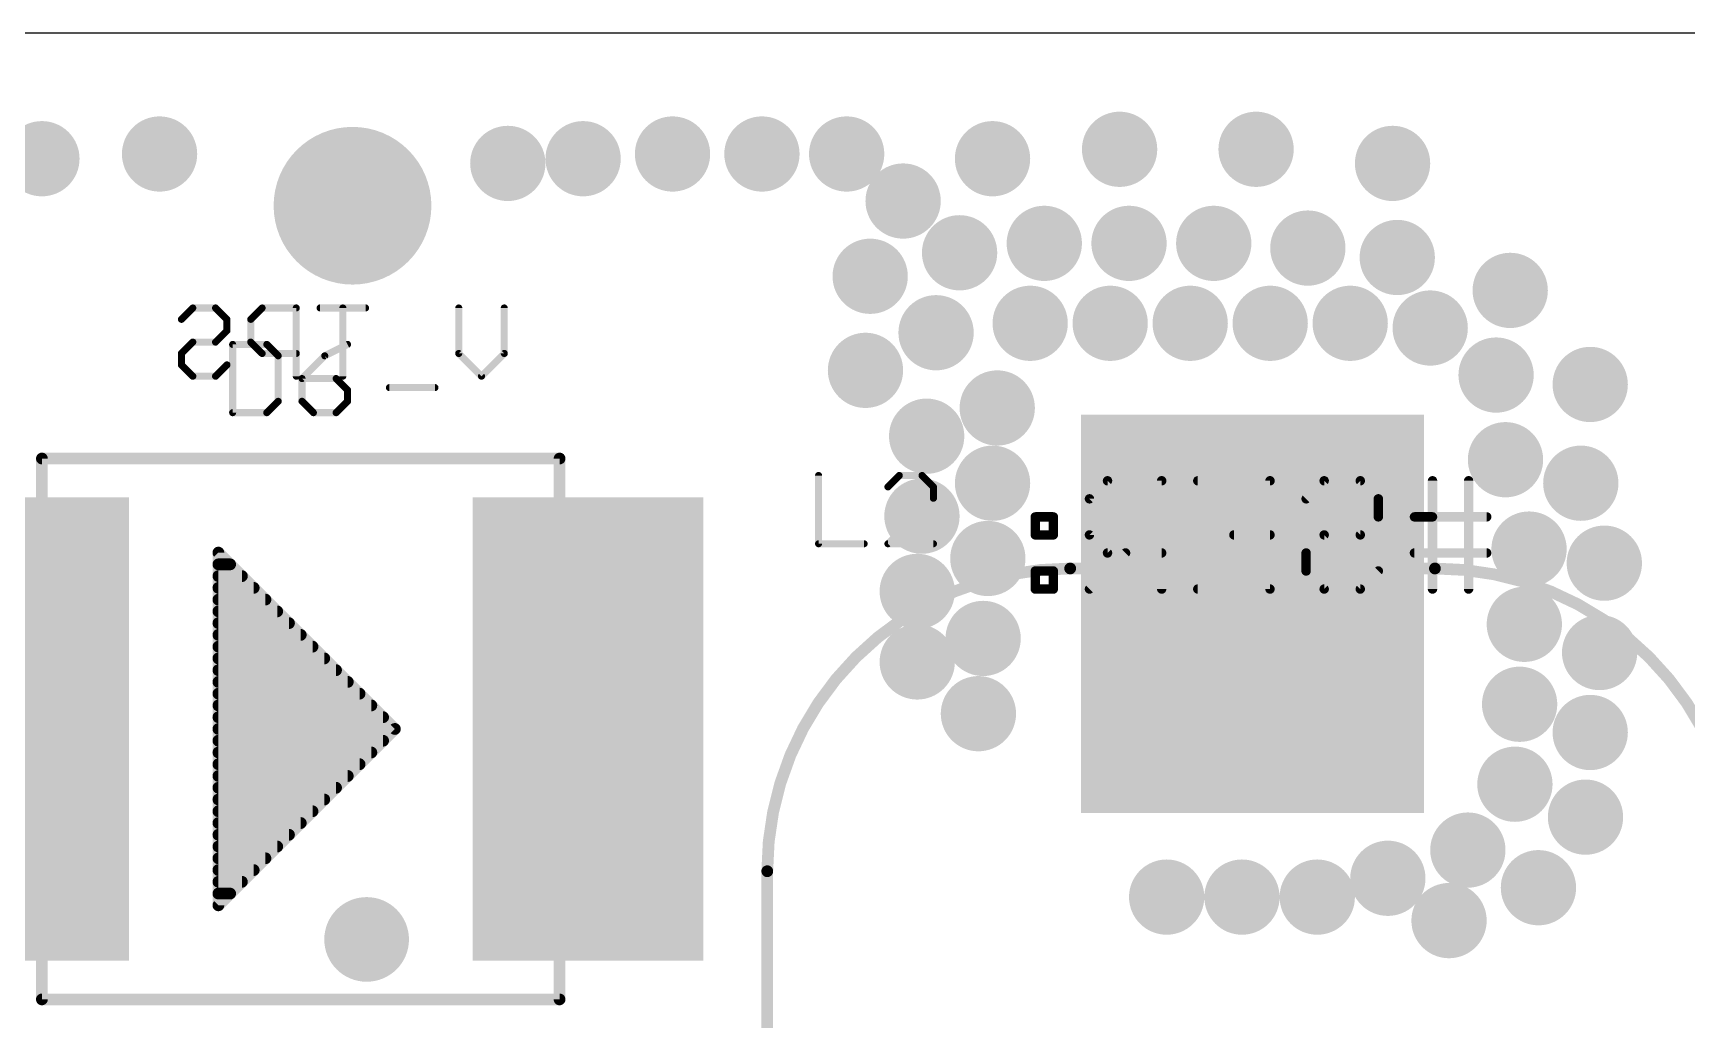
# Model space of a CAD drawing. Extents: x 0 to 96, y -11 to 42.
# Drawn here: x 15.7 to 33.56, y 31.34 to 42 of the extents above; entities that cross this region are included whole.
import ezdxf

# ---------------------------------------------------------------- set-up
doc = ezdxf.new("R2010")
doc.units = 0
for name, color, linetype in [('17', 82, 'CONTINUOUS'), ('18', 82, 'CONTINUOUS'), ('20', 7, 'CONTINUOUS'), ('21', 253, 'CONTINUOUS'), ('22', 253, 'CONTINUOUS'), ('29', 253, 'CONTINUOUS')]:
    doc.layers.add(name, color=color, linetype=linetype)

# ---------------------------------------------------------------- blocks, each defined once
blk = doc.blocks.new('RECT')
blk.add_solid([(-0.5, -0.5), (0.5, -0.5), (-0.5, 0.5), (0.5, 0.5)])
blk = doc.blocks.new('ROUNDP')
at = {"const_width": 0.5}
blk.add_lwpolyline([(0, -0.25, 1), (0, 0.25, 1), (0, -0.25)], format="xyb", dxfattribs=at)
blk = doc.blocks.new('ROUNDV')
at = {"const_width": 0.5}
blk.add_lwpolyline([(0, -0.25, 1), (0, 0.25, 1), (0, -0.25)], format="xyb", dxfattribs=at)

msp = doc.modelspace()

# ---------------------------------------------------------------- linework, layer by layer
at = {"layer": '20'}
msp.add_line((88.0028, 41.9972), (7.9972, 41.9972), dxfattribs=at)
at = {"layer": '21'}
for points, const_width in [([(17.877, 38.634, 1), (17.8389, 38.634)], 0.0381), ([(17.858, 38.6531, 1), (17.858, 38.615)], 0.0381), ([(18.2401, 38.6475, 1), (18.2131, 38.6206)], 0.0381), ([(18.2266, 38.615, 1), (18.2266, 38.6531)], 0.0381), ([(19.1064, 38.617, 1), (19.0893, 38.6511)], 0.0381), ([(18.3685, 38.5112, 1), (18.3304, 38.5112)], 0.0381), ([(18.336, 38.4977, 1), (18.3629, 38.5246)], 0.0381), ([(18.8436, 38.5282, 1), (18.8606, 38.4941)], 0.0381), ([(18.8656, 38.4977, 1), (18.8387, 38.5246)], 0.0381), ([(18.6254, 38.2654, 1), (18.5873, 38.2654)], 0.0381), ([(18.6064, 38.2845, 1), (18.6064, 38.2464)], 0.0381), ([(18.5929, 38.2789, 1), (18.6199, 38.2519)], 0.0381), ([(18.9885, 38.2789, 1), (18.9615, 38.2519)], 0.0381), ([(18.975, 38.2464, 1), (18.975, 38.2845)], 0.0381), ([(18.3304, 38.0197, 1), (18.3685, 38.0197)], 0.0381), ([(18.3629, 38.0062, 1), (18.336, 38.0331)], 0.0381), ([(18.5873, 38.0197, 1), (18.6254, 38.0197)], 0.0381), ([(18.6199, 38.0331, 1), (18.5929, 38.0062)], 0.0381), ([(19.1169, 38.1425, 1), (19.0788, 38.1425)], 0.0381), ([(19.0788, 38.0197, 1), (19.1169, 38.0197)], 0.0381), ([(19.0844, 38.1291, 1), (19.1113, 38.156)], 0.0381), ([(19.1113, 38.0062, 1), (19.0844, 38.0331)], 0.0381), ([(17.8389, 37.8968, 1), (17.877, 37.8968)], 0.0381), ([(17.858, 37.9158, 1), (17.858, 37.8777)], 0.0381), ([(18.2131, 37.9103, 1), (18.2401, 37.8833)], 0.0381), ([(18.2266, 37.8777, 1), (18.2266, 37.9158)], 0.0381), ([(18.7293, 37.9158, 1), (18.7293, 37.8777)], 0.0381), ([(18.7158, 37.8833, 1), (18.7427, 37.9103)], 0.0381), ([(18.9615, 37.9103, 1), (18.9885, 37.8833)], 0.0381), ([(18.975, 37.8777, 1), (18.975, 37.9158)], 0.0381), ([(15.8306, 37.4015, 1), (15.767, 37.4015)], 0.0635), ([(15.7988, 37.4333, 1), (15.7988, 37.3697)], 0.0635), ([(21.4185, 37.4015, 1), (21.3551, 37.4015)], 0.0635), ([(21.3868, 37.3697, 1), (21.3868, 37.4333)], 0.0635), ([(24.2016, 37.2182, 1), (24.1635, 37.2182)], 0.0381), ([(25.0539, 37.2373, 1), (25.0539, 37.1992)], 0.0381), ([(25.0673, 37.2048, 1), (25.0404, 37.2317)], 0.0381), ([(25.3131, 37.2317, 1), (25.2861, 37.2048)], 0.0381), ([(25.2996, 37.1992, 1), (25.2996, 37.2373)], 0.0381), ([(25.4415, 37.0954, 1), (25.4034, 37.0954)], 0.0381), ([(24.9175, 37.1088, 1), (24.9445, 37.0819)], 0.0381), ([(25.4034, 36.9725, 1), (25.4415, 36.9725)], 0.0381), ([(25.409, 37.0819, 1), (25.4359, 37.1088)], 0.0381), ([(25.4359, 36.959, 1), (25.409, 36.986)], 0.0381), ([(17.7263, 36.408, 1), (17.6813, 36.363)], 0.0635), ([(17.7355, 36.3855, 1), (17.6721, 36.3855)], 0.0635), ([(24.1635, 36.481, 1), (24.2016, 36.481)], 0.0381), ([(24.1826, 36.5001, 1), (24.1826, 36.462)], 0.0381), ([(24.6741, 36.462, 1), (24.6741, 36.5001)], 0.0381), ([(24.931, 36.5001, 1), (24.931, 36.462)], 0.0381), ([(24.9175, 36.4945, 1), (24.9445, 36.4675)], 0.0381), ([(25.4225, 36.462, 1), (25.4225, 36.5001)], 0.0381), ([(17.7038, 36.2903, 1), (17.7038, 36.2268)], 0.0635), ([(17.8308, 36.2268, 1), (17.8308, 36.2903)], 0.0635), ([(26.8986, 36.2138, 0.4142), (23.6286, 32.9438)], 0.127), ([(26.8986, 36.2456, 1), (26.8986, 36.182)], 0.0635), ([(26.8986, 36.182, 1), (26.8986, 36.2456)], 0.0635), ([(30.8356, 36.2456, 1), (30.8356, 36.182)], 0.0635), ([(34.1056, 32.9438, 0.4142), (30.8356, 36.2138)], 0.127), ([(30.8356, 36.182, 1), (30.8356, 36.2456)], 0.0635), ([(17.7038, 36.1633, 1), (17.7038, 36.0998)], 0.0635), ([(17.7038, 36.0363, 1), (17.7038, 35.9727)], 0.0635), ([(17.9578, 36.0998, 1), (17.9578, 36.1633)], 0.0635), ([(18.0848, 35.9727, 1), (18.0848, 36.0363)], 0.0635), ([(17.7038, 35.9093, 1), (17.7038, 35.8458)], 0.0635), ([(18.2118, 35.8458, 1), (18.2118, 35.9093)], 0.0635), ([(17.7038, 35.7823, 1), (17.7038, 35.7188)], 0.0635), ([(18.3388, 35.7188, 1), (18.3388, 35.7823)], 0.0635), ([(17.7038, 35.6553, 1), (17.7038, 35.5917)], 0.0635), ([(17.7038, 35.5283, 1), (17.7038, 35.4648)], 0.0635), ([(18.4658, 35.5917, 1), (18.4658, 35.6553)], 0.0635), ([(18.5928, 35.4648, 1), (18.5928, 35.5283)], 0.0635), ([(17.7038, 35.4013, 1), (17.7038, 35.3377)], 0.0635), ([(18.7198, 35.3377, 1), (18.7198, 35.4013)], 0.0635), ([(17.7038, 35.2743, 1), (17.7038, 35.2107)], 0.0635), ([(17.7038, 35.1473, 1), (17.7038, 35.0838)], 0.0635), ([(18.8468, 35.2107, 1), (18.8468, 35.2743)], 0.0635), ([(18.9738, 35.0838, 1), (18.9738, 35.1473)], 0.0635), ([(17.7038, 35.0203, 1), (17.7038, 34.9567)], 0.0635), ([(19.1008, 34.9567, 1), (19.1008, 35.0203)], 0.0635), ([(17.7038, 34.8933, 1), (17.7038, 34.8297)], 0.0635), ([(19.2278, 34.8297, 1), (19.2278, 34.8933)], 0.0635), ([(17.7038, 34.7663, 1), (17.7038, 34.7028)], 0.0635), ([(17.7038, 34.6393, 1), (17.7038, 34.5757)], 0.0635), ([(19.3548, 34.7028, 1), (19.3548, 34.7663)], 0.0635), ([(19.4818, 34.5757, 1), (19.4818, 34.6393)], 0.0635), ([(17.7038, 34.5123, 1), (17.7038, 34.4487)], 0.0635), ([(19.6313, 34.458, 1), (19.5863, 34.503)], 0.0635), ([(19.5863, 34.458, 1), (19.6313, 34.503)], 0.0635), ([(19.6088, 34.4487, 1), (19.6088, 34.5123)], 0.0635), ([(17.7038, 34.3853, 1), (17.7038, 34.3218)], 0.0635), ([(17.7038, 34.2583, 1), (17.7038, 34.1947)], 0.0635), ([(19.3548, 34.1947, 1), (19.3548, 34.2583)], 0.0635), ([(19.4818, 34.3218, 1), (19.4818, 34.3853)], 0.0635), ([(17.7038, 34.1313, 1), (17.7038, 34.0677)], 0.0635), ([(19.2278, 34.0677, 1), (19.2278, 34.1313)], 0.0635), ([(17.7038, 34.0043, 1), (17.7038, 33.9408)], 0.0635), ([(19.1008, 33.9408, 1), (19.1008, 34.0043)], 0.0635), ([(17.7038, 33.8773, 1), (17.7038, 33.8137)], 0.0635), ([(17.7038, 33.7503, 1), (17.7038, 33.6867)], 0.0635), ([(18.8468, 33.6867, 1), (18.8468, 33.7503)], 0.0635), ([(18.9738, 33.8137, 1), (18.9738, 33.8773)], 0.0635), ([(17.7038, 33.6233, 1), (17.7038, 33.5598)], 0.0635), ([(18.7198, 33.5598, 1), (18.7198, 33.6233)], 0.0635), ([(17.7038, 33.4963, 1), (17.7038, 33.4327)], 0.0635), ([(17.7038, 33.3693, 1), (17.7038, 33.3057)], 0.0635), ([(18.4658, 33.3057, 1), (18.4658, 33.3693)], 0.0635), ([(18.5928, 33.4327, 1), (18.5928, 33.4963)], 0.0635), ([(17.7038, 33.2423, 1), (17.7038, 33.1788)], 0.0635), ([(18.3388, 33.1788, 1), (18.3388, 33.2423)], 0.0635), ([(17.7038, 33.1153, 1), (17.7038, 33.0517)], 0.0635), ([(18.2118, 33.0517, 1), (18.2118, 33.1153)], 0.0635), ([(17.7038, 32.9883, 1), (17.7038, 32.9247)], 0.0635), ([(17.7038, 32.8613, 1), (17.7038, 32.7978)], 0.0635), ([(17.9578, 32.7978, 1), (17.9578, 32.8613)], 0.0635), ([(18.0848, 32.9247, 1), (18.0848, 32.9883)], 0.0635), ([(23.6604, 32.9438, 1), (23.5969, 32.9438)], 0.0635), ([(23.5969, 32.9438, 1), (23.6604, 32.9438)], 0.0635), ([(17.7038, 32.7343, 1), (17.7038, 32.6707)], 0.0635), ([(17.8308, 32.6707, 1), (17.8308, 32.7343)], 0.0635), ([(17.6813, 32.598, 1), (17.7263, 32.553)], 0.0635), ([(17.6721, 32.5755, 1), (17.7355, 32.5755)], 0.0635), ([(15.7988, 31.5912, 1), (15.7988, 31.5278)], 0.0635), ([(21.3868, 31.5278, 1), (21.3868, 31.5912)], 0.0635), ([(15.767, 31.5595, 1), (15.8306, 31.5595)], 0.0635), ([(21.3551, 31.5595, 1), (21.4185, 31.5595)], 0.0635)]:
    msp.add_lwpolyline(points, format="xyb", dxfattribs=dict(at, const_width=const_width))
for points, const_width in [([(17.858, 38.634), (17.858, 37.8968)], 0.0762), ([(18.2266, 38.634), (17.858, 38.634)], 0.0762), ([(18.3495, 38.5112), (18.2266, 38.634)], 0.0762), ([(19.0979, 38.634), (18.8521, 38.5112)], 0.0762), ([(18.3495, 38.0197), (18.3495, 38.5112)], 0.0762), ([(18.8521, 38.5112), (18.6064, 38.2654)], 0.0762), ([(18.6064, 38.2654), (18.6064, 38.0197)], 0.0762), ([(18.975, 38.2654), (18.6064, 38.2654)], 0.0762), ([(19.0979, 38.1425), (18.975, 38.2654)], 0.0762), ([(18.2266, 37.8968), (18.3495, 38.0197)], 0.0762), ([(18.6064, 38.0197), (18.7293, 37.8968)], 0.0762), ([(18.975, 37.8968), (19.0979, 38.0197)], 0.0762), ([(19.0979, 38.0197), (19.0979, 38.1425)], 0.0762), ([(17.858, 37.8968), (18.2266, 37.8968)], 0.0762), ([(18.7293, 37.8968), (18.975, 37.8968)], 0.0762), ([(15.7988, 31.5595), (15.7988, 37.4015)], 0.127), ([(15.7988, 37.4015), (21.3868, 37.4015)], 0.127), ([(21.3868, 37.4015), (21.3868, 31.5595)], 0.127), ([(24.1826, 37.2182), (24.1826, 36.481)], 0.0762), ([(25.0539, 37.2182), (24.931, 37.0954)], 0.0762), ([(25.2996, 37.2182), (25.0539, 37.2182)], 0.0762), ([(25.4225, 37.0954), (25.2996, 37.2182)], 0.0762), ([(25.4225, 36.9725), (25.4225, 37.0954)], 0.0762), ([(24.931, 36.481), (25.4225, 36.9725)], 0.0762), ([(17.7038, 36.3855), (19.6088, 34.4805)], 0.127), ([(17.7038, 32.5755), (17.7038, 36.3855)], 0.127), ([(24.1826, 36.481), (24.6741, 36.481)], 0.0762), ([(25.4225, 36.481), (24.931, 36.481)], 0.0762), ([(17.7038, 36.2585), (17.8308, 36.2585)], 0.127), ([(26.8986, 36.2138), (30.8356, 36.2138)], 0.127), ([(17.7038, 36.1315), (17.9578, 36.1315)], 0.127), ([(17.7038, 36.0045), (18.0848, 36.0045)], 0.127), ([(17.7038, 35.8775), (18.2118, 35.8775)], 0.127), ([(17.7038, 35.7505), (18.3388, 35.7505)], 0.127), ([(17.7038, 35.6235), (18.4658, 35.6235)], 0.127), ([(17.7038, 35.4965), (18.5928, 35.4965)], 0.127), ([(17.7038, 35.3695), (18.7198, 35.3695)], 0.127), ([(17.7038, 35.2425), (18.8468, 35.2425)], 0.127), ([(17.7038, 35.1155), (18.9738, 35.1155)], 0.127), ([(17.7038, 34.9885), (19.1008, 34.9885)], 0.127), ([(17.7038, 34.8615), (19.2278, 34.8615)], 0.127), ([(17.7038, 34.7345), (19.3548, 34.7345)], 0.127), ([(17.7038, 34.6075), (19.4818, 34.6075)], 0.127), ([(19.6088, 34.4805), (17.7038, 32.5755)], 0.127), ([(17.7038, 34.4805), (19.6088, 34.4805)], 0.127), ([(17.7038, 34.3535), (19.4818, 34.3535)], 0.127), ([(17.7038, 34.2265), (19.3548, 34.2265)], 0.127), ([(17.7038, 34.0995), (19.2278, 34.0995)], 0.127), ([(17.7038, 33.9725), (19.1008, 33.9725)], 0.127), ([(17.7038, 33.8455), (18.9738, 33.8455)], 0.127), ([(17.7038, 33.7185), (18.8468, 33.7185)], 0.127), ([(17.7038, 33.5915), (18.7198, 33.5915)], 0.127), ([(17.7038, 33.4645), (18.5928, 33.4645)], 0.127), ([(17.7038, 33.3375), (18.4658, 33.3375)], 0.127), ([(17.7038, 33.2105), (18.3388, 33.2105)], 0.127), ([(17.7038, 33.0835), (18.2118, 33.0835)], 0.127), ([(17.7038, 32.9565), (18.0848, 32.9565)], 0.127), ([(17.7038, 32.8295), (17.9578, 32.8295)], 0.127), ([(23.6286, 29.0068), (23.6286, 32.9438)], 0.127), ([(17.7038, 32.7025), (17.8308, 32.7025)], 0.127), ([(21.3868, 31.5595), (15.7988, 31.5595)], 0.127)]:
    msp.add_lwpolyline(points, dxfattribs=dict(at, const_width=const_width))
at = {"layer": '22'}
for points, const_width in [([(17.3048, 38.9049), (17.4276, 39.0277)], 0.0762), ([(17.4276, 39.0277), (17.6734, 39.0277)], 0.0762), ([(17.6734, 39.0277), (17.7962, 38.9049)], 0.0762), ([(17.7962, 38.9049), (17.7962, 38.782)], 0.0762), ([(18.176, 39.0277), (18.0532, 38.9049)], 0.0762), ([(18.0532, 38.9049), (18.0532, 38.6591)], 0.0762), ([(18.5447, 39.0277), (18.176, 39.0277)], 0.0762), ([(18.5447, 38.2905), (18.5447, 39.0277)], 0.0762), ([(19.2931, 39.0277), (18.8016, 39.0277)], 0.0762), ([(19.0473, 38.2905), (19.0473, 39.0277)], 0.0762), ([(20.2984, 38.5362), (20.2984, 39.0277)], 0.0762), ([(20.7899, 39.0277), (20.7899, 38.5362)], 0.0762), ([(17.7962, 38.782), (17.6734, 38.6591)], 0.0762), ([(17.4276, 38.6591), (17.3048, 38.5362)], 0.0762), ([(17.3048, 38.5362), (17.3048, 38.4134)], 0.0762), ([(17.6734, 38.6591), (17.4276, 38.6591)], 0.0762), ([(18.0532, 38.6591), (18.176, 38.5362)], 0.0762), ([(18.176, 38.5362), (18.5447, 38.5362)], 0.0762), ([(20.5442, 38.2905), (20.2984, 38.5362)], 0.0762), ([(20.7899, 38.5362), (20.5442, 38.2905)], 0.0762), ([(17.3048, 38.4134), (17.4276, 38.2905)], 0.0762), ([(17.6734, 38.2905), (17.7962, 38.4134)], 0.0762), ([(17.4276, 38.2905), (17.6734, 38.2905)], 0.0762), ([(20.0415, 38.1676), (19.55, 38.1676)], 0.0762), ([(27.3015, 37.1612), (27.1066, 36.9663)], 0.1016), ([(27.8862, 37.1612), (27.3015, 37.1612)], 0.1016), ([(27.8862, 35.9918), (27.8862, 37.1612)], 0.1016), ([(28.276, 37.1612), (29.0556, 37.1612)], 0.1016), ([(29.0556, 37.1612), (29.0556, 35.9918)], 0.1016), ([(29.4454, 36.9663), (29.6403, 37.1612)], 0.1016), ([(29.6403, 37.1612), (30.0301, 37.1612)], 0.1016), ([(30.0301, 37.1612), (30.225, 36.9663)], 0.1016), ([(30.8097, 37.1612), (30.8097, 35.9918)], 0.1016), ([(31.1995, 35.9918), (31.1995, 37.1612)], 0.1016), ([(27.1066, 36.9663), (27.1066, 36.5765)], 0.1016), ([(30.225, 36.9663), (30.225, 36.7714)], 0.1016), ([(26.7168, 36.7714), (26.5219, 36.7714)], 0.1016), ([(26.5219, 36.7714), (26.5219, 36.5765)], 0.1016), ([(26.7168, 36.5765), (26.7168, 36.7714)], 0.1016), ([(30.225, 36.7714), (30.0301, 36.5765)], 0.1016), ([(30.8097, 36.7714), (30.6148, 36.7714)], 0.1016), ([(31.3944, 36.7714), (30.8097, 36.7714)], 0.1016), ([(26.5219, 36.5765), (26.7168, 36.5765)], 0.1016), ([(27.1066, 36.5765), (27.3015, 36.3816)], 0.1016), ([(29.0556, 36.5765), (28.6658, 36.5765)], 0.1016), ([(29.6403, 36.5765), (29.4454, 36.3816)], 0.1016), ([(30.0301, 36.5765), (29.6403, 36.5765)], 0.1016), ([(27.4964, 36.3816), (27.1066, 35.9918)], 0.1016), ([(27.3015, 36.3816), (27.8862, 36.3816)], 0.1016), ([(29.4454, 36.3816), (29.4454, 36.1867)], 0.1016), ([(31.3944, 36.3816), (30.6148, 36.3816)], 0.1016), ([(26.7168, 36.1867), (26.5219, 36.1867)], 0.1016), ([(26.5219, 36.1867), (26.5219, 35.9918)], 0.1016), ([(26.7168, 35.9918), (26.7168, 36.1867)], 0.1016), ([(29.4454, 36.1867), (29.6403, 35.9918)], 0.1016), ([(30.0301, 35.9918), (30.225, 36.1867)], 0.1016), ([(26.5219, 35.9918), (26.7168, 35.9918)], 0.1016), ([(29.0556, 35.9918), (28.276, 35.9918)], 0.1016), ([(29.6403, 35.9918), (30.0301, 35.9918)], 0.1016)]:
    msp.add_lwpolyline(points, dxfattribs=dict(at, const_width=const_width))
for points, const_width in [([(17.2913, 38.9183, 1), (17.3182, 38.8914)], 0.0381), ([(17.4276, 39.0468, 1), (17.4276, 39.0087)], 0.0381), ([(17.4411, 39.0143, 1), (17.4142, 39.0412)], 0.0381), ([(17.6868, 39.0412, 1), (17.6599, 39.0143)], 0.0381), ([(17.6734, 39.0087, 1), (17.6734, 39.0468)], 0.0381), ([(17.8153, 38.9049, 1), (17.7772, 38.9049)], 0.0381), ([(17.7828, 38.8914, 1), (17.8097, 38.9183)], 0.0381), ([(18.0722, 38.9049, 1), (18.0341, 38.9049)], 0.0381), ([(18.0397, 38.9183, 1), (18.0666, 38.8914)], 0.0381), ([(18.176, 39.0468, 1), (18.176, 39.0087)], 0.0381), ([(18.1895, 39.0143, 1), (18.1626, 39.0412)], 0.0381), ([(18.5637, 39.0277, 1), (18.5256, 39.0277)], 0.0381), ([(18.5447, 39.0087, 1), (18.5447, 39.0468)], 0.0381), ([(18.8016, 39.0468, 1), (18.8016, 39.0087)], 0.0381), ([(19.0664, 39.0277, 1), (19.0283, 39.0277)], 0.0381), ([(19.2931, 39.0087, 1), (19.2931, 39.0468)], 0.0381), ([(20.3175, 39.0277, 1), (20.2794, 39.0277)], 0.0381), ([(20.8089, 39.0277, 1), (20.7708, 39.0277)], 0.0381), ([(17.7772, 38.782, 1), (17.8153, 38.782)], 0.0381), ([(17.8097, 38.7685, 1), (17.7828, 38.7955)], 0.0381), ([(17.3238, 38.5362, 1), (17.2857, 38.5362)], 0.0381), ([(17.2913, 38.5497, 1), (17.3182, 38.5228)], 0.0381), ([(17.4276, 38.6782, 1), (17.4276, 38.6401)], 0.0381), ([(17.4411, 38.6456, 1), (17.4142, 38.6726)], 0.0381), ([(17.6599, 38.6726, 1), (17.6868, 38.6456)], 0.0381), ([(17.6734, 38.6401, 1), (17.6734, 38.6782)], 0.0381), ([(18.0666, 38.6726, 1), (18.0397, 38.6456)], 0.0381), ([(18.0341, 38.6591, 1), (18.0722, 38.6591)], 0.0381), ([(18.176, 38.5553, 1), (18.176, 38.5172)], 0.0381), ([(18.1626, 38.5228, 1), (18.1895, 38.5497)], 0.0381), ([(18.5447, 38.5172, 1), (18.5447, 38.5553)], 0.0381), ([(20.3119, 38.5497, 1), (20.2849, 38.5228)], 0.0381), ([(20.8034, 38.5228, 1), (20.7764, 38.5497)], 0.0381), ([(17.2857, 38.4134, 1), (17.3238, 38.4134)], 0.0381), ([(17.3182, 38.4268, 1), (17.2913, 38.3999)], 0.0381), ([(17.8097, 38.3999, 1), (17.7828, 38.4268)], 0.0381), ([(20.2794, 38.5362, 1), (20.3175, 38.5362)], 0.0381), ([(20.7708, 38.5362, 1), (20.8089, 38.5362)], 0.0381), ([(17.4276, 38.3096, 1), (17.4276, 38.2715)], 0.0381), ([(17.4142, 38.277, 1), (17.4411, 38.304)], 0.0381), ([(17.6599, 38.304, 1), (17.6868, 38.277)], 0.0381), ([(17.6734, 38.2715, 1), (17.6734, 38.3096)], 0.0381), ([(18.5256, 38.2905, 1), (18.5637, 38.2905)], 0.0381), ([(19.0283, 38.2905, 1), (19.0664, 38.2905)], 0.0381), ([(19.55, 38.1867, 1), (19.55, 38.1486)], 0.0381), ([(20.0415, 38.1486, 1), (20.0415, 38.1867)], 0.0381), ([(20.5307, 38.304, 1), (20.5576, 38.277)], 0.0381), ([(20.5307, 38.277, 1), (20.5576, 38.304)], 0.0381), ([(27.3015, 37.1866, 1), (27.3015, 37.1358)], 0.0508), ([(27.3195, 37.1432, 1), (27.2836, 37.1792)], 0.0508), ([(27.9116, 37.1612, 1), (27.8608, 37.1612)], 0.0508), ([(27.8862, 37.1358, 1), (27.8862, 37.1866)], 0.0508), ([(28.276, 37.1866, 1), (28.276, 37.1358)], 0.0508), ([(29.081, 37.1612, 1), (29.0302, 37.1612)], 0.0508), ([(29.0556, 37.1358, 1), (29.0556, 37.1866)], 0.0508), ([(29.6403, 37.1866, 1), (29.6403, 37.1358)], 0.0508), ([(29.6583, 37.1432, 1), (29.6223, 37.1792)], 0.0508), ([(30.0481, 37.1792, 1), (30.0121, 37.1432)], 0.0508), ([(30.0301, 37.1358, 1), (30.0301, 37.1866)], 0.0508), ([(30.8351, 37.1612, 1), (30.7843, 37.1612)], 0.0508), ([(31.2249, 37.1612, 1), (31.1741, 37.1612)], 0.0508), ([(27.132, 36.9663, 1), (27.0812, 36.9663)], 0.0508), ([(27.0887, 36.9843, 1), (27.1246, 36.9483)], 0.0508), ([(29.4274, 36.9843, 1), (29.4634, 36.9483)], 0.0508), ([(30.2504, 36.9663, 1), (30.1996, 36.9663)], 0.0508), ([(30.207, 36.9483, 1), (30.243, 36.9843)], 0.0508), ([(26.5219, 36.7968, 1), (26.5219, 36.746)], 0.0508), ([(26.5473, 36.7714, 1), (26.4965, 36.7714)], 0.0508), ([(26.7422, 36.7714, 1), (26.6914, 36.7714)], 0.0508), ([(26.7168, 36.746, 1), (26.7168, 36.7968)], 0.0508), ([(30.1996, 36.7714, 1), (30.2504, 36.7714)], 0.0508), ([(30.243, 36.7534, 1), (30.207, 36.7894)], 0.0508), ([(30.6148, 36.7968, 1), (30.6148, 36.746)], 0.0508), ([(30.8097, 36.7968, 1), (30.8097, 36.746)], 0.0508), ([(30.8097, 36.746, 1), (30.8097, 36.7968)], 0.0508), ([(31.3944, 36.746, 1), (31.3944, 36.7968)], 0.0508), ([(26.5219, 36.6019, 1), (26.5219, 36.5511)], 0.0508), ([(26.4965, 36.5765, 1), (26.5473, 36.5765)], 0.0508), ([(26.6914, 36.5765, 1), (26.7422, 36.5765)], 0.0508), ([(26.7168, 36.5511, 1), (26.7168, 36.6019)], 0.0508), ([(27.1246, 36.5945, 1), (27.0887, 36.5585)], 0.0508), ([(27.0812, 36.5765, 1), (27.132, 36.5765)], 0.0508), ([(28.6658, 36.6019, 1), (28.6658, 36.5511)], 0.0508), ([(29.0556, 36.5511, 1), (29.0556, 36.6019)], 0.0508), ([(29.6403, 36.6019, 1), (29.6403, 36.5511)], 0.0508), ([(29.6583, 36.5585, 1), (29.6223, 36.5945)], 0.0508), ([(30.0121, 36.5945, 1), (30.0481, 36.5585)], 0.0508), ([(30.0301, 36.5511, 1), (30.0301, 36.6019)], 0.0508), ([(27.3015, 36.407, 1), (27.3015, 36.3562)], 0.0508), ([(27.2836, 36.3636, 1), (27.3195, 36.3996)], 0.0508), ([(27.5144, 36.3636, 1), (27.4785, 36.3996)], 0.0508), ([(27.8862, 36.3562, 1), (27.8862, 36.407)], 0.0508), ([(29.4274, 36.3996, 1), (29.4634, 36.3636)], 0.0508), ([(29.4708, 36.3816, 1), (29.42, 36.3816)], 0.0508), ([(30.6148, 36.407, 1), (30.6148, 36.3562)], 0.0508), ([(31.3944, 36.3562, 1), (31.3944, 36.407)], 0.0508), ([(26.5219, 36.2121, 1), (26.5219, 36.1613)], 0.0508), ([(26.5473, 36.1867, 1), (26.4965, 36.1867)], 0.0508), ([(26.7422, 36.1867, 1), (26.6914, 36.1867)], 0.0508), ([(26.7168, 36.1613, 1), (26.7168, 36.2121)], 0.0508), ([(29.4634, 36.2047, 1), (29.4274, 36.1687)], 0.0508), ([(29.42, 36.1867, 1), (29.4708, 36.1867)], 0.0508), ([(30.243, 36.1687, 1), (30.207, 36.2047)], 0.0508), ([(26.5219, 36.0172, 1), (26.5219, 35.9664)], 0.0508), ([(26.4965, 35.9918, 1), (26.5473, 35.9918)], 0.0508), ([(26.6914, 35.9918, 1), (26.7422, 35.9918)], 0.0508), ([(26.7168, 35.9664, 1), (26.7168, 36.0172)], 0.0508), ([(27.0887, 36.0098, 1), (27.1246, 35.9738)], 0.0508), ([(27.8608, 35.9918, 1), (27.9116, 35.9918)], 0.0508), ([(28.276, 36.0172, 1), (28.276, 35.9664)], 0.0508), ([(29.0302, 35.9918, 1), (29.081, 35.9918)], 0.0508), ([(29.0556, 35.9664, 1), (29.0556, 36.0172)], 0.0508), ([(29.6403, 36.0172, 1), (29.6403, 35.9664)], 0.0508), ([(29.6223, 35.9738, 1), (29.6583, 36.0098)], 0.0508), ([(30.0121, 36.0098, 1), (30.0481, 35.9738)], 0.0508), ([(30.0301, 35.9664, 1), (30.0301, 36.0172)], 0.0508), ([(30.7843, 35.9918, 1), (30.8351, 35.9918)], 0.0508), ([(31.1741, 35.9918, 1), (31.2249, 35.9918)], 0.0508)]:
    msp.add_lwpolyline(points, format="xyb", dxfattribs=dict(at, const_width=const_width))

# ---------------------------------------------------------------- block references
at = {"layer": '17', "xscale": 1.5, "yscale": 1.5, "rotation": 90}
msp.add_blockref('ROUNDP', (19.1516, 40.132), dxfattribs=at)
msp.add_blockref('ROUNDP', (19.1516, 40.132), dxfattribs=at)
at = {"layer": '18'}
for p, xscale, yscale in [((17.0688, 40.6908), 0.8128, 0.8128), ((22.606, 40.6908), 0.8128, 0.8128), ((23.5712, 40.6908), 0.8128, 0.8128), ((24.4856, 40.6908), 0.8128, 0.8128), ((27.432, 40.7416), 0.8128, 0.8128), ((28.9052, 40.7416), 0.8128, 0.8128), ((15.7988, 40.64), 0.8128, 0.8128), ((20.828, 40.5892), 0.8128, 0.8128), ((21.6408, 40.64), 0.8128, 0.8128), ((26.0604, 40.64), 0.8128, 0.8128), ((30.3784, 40.5892), 0.8128, 0.8128), ((25.0952, 40.1828), 0.8128, 0.8128), ((25.7048, 39.624), 0.8128, 0.8128), ((26.6192, 39.7256), 0.8128, 0.8128), ((27.5336, 39.7256), 0.8128, 0.8128), ((28.448, 39.7256), 0.8128, 0.8128), ((29.464, 39.6748), 0.8128, 0.8128), ((30.4292, 39.5732), 0.8128, 0.8128), ((24.7396, 39.37), 0.8128, 0.8128), ((31.6484, 39.2176), 0.8128, 0.8128), ((25.4508, 38.7604), 0.8128, 0.8128), ((26.4668, 38.862), 0.8128, 0.8128), ((27.3304, 38.862), 0.8128, 0.8128), ((28.194, 38.862), 0.8128, 0.8128), ((29.0576, 38.862), 0.8128, 0.8128), ((29.9212, 38.862), 0.8128, 0.8128), ((30.7848, 38.8112), 0.8128, 0.8128), ((24.6888, 38.354), 0.8128, 0.8128), ((31.496, 38.3032), 0.8128, 0.8128), ((32.512, 38.2016), 0.8128, 0.8128), ((26.1112, 37.9476), 0.8128, 0.8128), ((25.3492, 37.6428), 0.8128, 0.8128), ((31.5976, 37.3888), 0.8128, 0.8128), ((26.0604, 37.1348), 0.8128, 0.8128), ((32.4104, 37.1348), 0.8128, 0.8128), ((25.2984, 36.7792), 0.8128, 0.8128), ((31.8516, 36.4236), 0.8128, 0.8128), ((26.0096, 36.322), 0.8128, 0.8128), ((32.6644, 36.2712), 0.8128, 0.8128), ((25.2476, 35.9664), 0.8128, 0.8128), ((31.8008, 35.6108), 0.8128, 0.8128), ((25.9588, 35.4584), 0.8128, 0.8128), ((32.6136, 35.306), 0.8128, 0.8128), ((25.2476, 35.2044), 0.8128, 0.8128), ((25.908, 34.6456), 0.8128, 0.8128), ((31.75, 34.7472), 0.8128, 0.8128), ((32.512, 34.4424), 0.8128, 0.8128), ((31.6992, 33.8836), 0.8128, 0.8128), ((32.4612, 33.528), 0.8128, 0.8128), ((31.1912, 33.1724), 0.8128, 0.8128), ((30.3276, 32.8676), 0.8128, 0.8128), ((27.94, 32.6644), 0.8128, 0.8128), ((28.7528, 32.6644), 0.8128, 0.8128), ((29.5656, 32.6644), 0.8128, 0.8128), ((31.9532, 32.766), 0.8128, 0.8128), ((30.988, 32.4104), 0.8128, 0.8128), ((19.304, 32.2072), 0.9144, 0.9144)]:
    msp.add_blockref('ROUNDV', p, dxfattribs=dict(at, xscale=xscale, yscale=yscale))
at = {"layer": '29'}
for name, p, xscale, yscale, rotation in [('ROUNDP', (19.1516, 40.132), 1.7032, 1.7032, 90), ('RECT', (28.8671, 35.7253), 3.7032, 4.3032, 180), ('RECT', (15.4928, 34.4805), 2.4892, 5.0032, 180), ('RECT', (21.6928, 34.4805), 2.4892, 5.0032, 180)]:
    msp.add_blockref(name, p, dxfattribs=dict(at, xscale=xscale, yscale=yscale, rotation=rotation))

doc.saveas('drawing.dxf')
